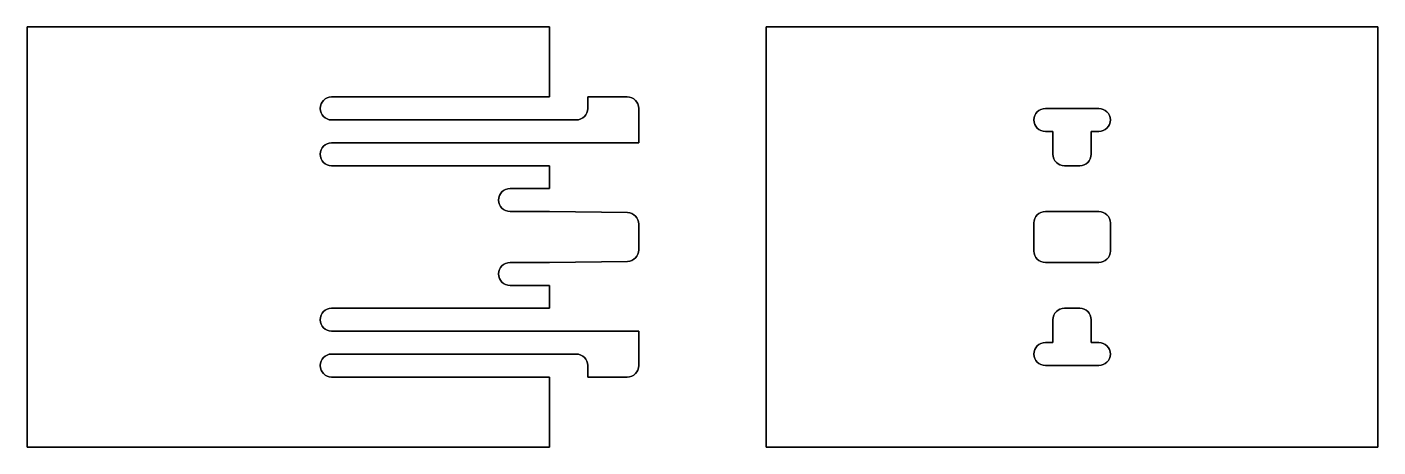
# Model space of a CAD drawing. Extents: x 26 to 556, y -43 to 122.
import ezdxf

# ---------------------------------------------------------------- set-up
doc = ezdxf.new("R2010")
doc.units = 0
doc.layers.add('1', color=7, linetype='CONTINUOUS')

# ---------------------------------------------------------------- blocks, each defined once
blk = doc.blocks.new('*M0')
at = {"layer": '1', "color": 7, "linetype": 'CONTINUOUS'}
for p, q in [((205, 0, -15), (0, 0, -15)), ((0, 0), (0, 0, -15)), ((0, 0), (205, 0)), ((0, 0, -15), (0, -165, -15)), ((0, -165), (0, 0)), ((205, -27.5, -15), (205, 0, -15)), ((205, 0), (205, 0, -15)), ((205, 0), (205, -27.5)), ((119.5, -27.5), (119.5, -27.5, -15)), ((119.5, -27.5), (119.5, -27.5, -15)), ((119.5, -27.5, -15), (205, -27.5, -15)), ((205, -27.5), (119.5, -27.5)), ((205, -27.5), (205, -27.5, -15)), ((235.5, -27.5, -15), (220, -27.5, -15)), ((220, -27.5), (220, -27.5, -15)), ((220, -27.5), (235.5, -27.5)), ((220, -27.5, -15), (220, -32, -15)), ((220, -32), (220, -27.5)), ((235.5, -27.5), (235.5, -27.5, -15)), ((115, -32), (115, -32, -15)), ((215.5, -36.5, -15), (119.5, -36.5, -15)), ((119.5, -36.5), (119.5, -36.5, -15)), ((119.5, -36.5), (215.5, -36.5)), ((215.5, -36.5), (215.5, -36.5, -15)), ((220, -32), (220, -32, -15)), ((240, -45.5, -15), (240, -32, -15)), ((240, -32), (240, -32, -15)), ((240, -32), (240, -45.5)), ((119.5, -45.5), (119.5, -45.5, -15)), ((119.5, -45.5), (119.5, -45.5, -15)), ((119.5, -45.5, -15), (240, -45.5, -15)), ((240, -45.5), (119.5, -45.5)), ((240, -45.5), (240, -45.5, -15)), ((115, -50), (115, -50, -15)), ((205, -54.5, -15), (119.5, -54.5, -15)), ((119.5, -54.5), (119.5, -54.5, -15)), ((119.5, -54.5), (205, -54.5)), ((205, -63.5, -15), (205, -54.5, -15)), ((205, -54.5), (205, -54.5, -15)), ((205, -54.5), (205, -63.5)), ((189.5, -63.5), (189.5, -63.5, -15)), ((189.5, -63.5), (189.5, -63.5, -15)), ((189.5, -63.5, -15), (205, -63.5, -15)), ((205, -63.5), (189.5, -63.5)), ((205, -63.5), (205, -63.5, -15)), ((185, -68), (185, -68, -15)), ((204.96786, -72.5, -15), (189.5, -72.5, -15)), ((189.5, -72.5), (189.5, -72.5, -15)), ((189.5, -72.5), (204.96786, -72.5)), ((204.96786, -72.5), (204.96786, -72.5, -15)), ((235.56428, -72.93663, -15), (205.03214, -72.50046, -15)), ((205.03214, -72.50046), (205.03214, -72.50046, -15)), ((205.03214, -72.50046), (235.56428, -72.93663)), ((235.56428, -72.93663), (235.56428, -72.93663, -15)), ((240, -87.56383, -15), (240, -77.43617, -15)), ((240, -77.43617), (240, -77.43617, -15)), ((240, -77.43617), (240, -87.56383)), ((240, -87.56383), (240, -87.56383, -15)), ((189.5, -92.5), (189.5, -92.5, -15)), ((189.5, -92.5), (189.5, -92.5, -15)), ((189.5, -92.5, -15), (204.96786, -92.5, -15)), ((204.96786, -92.5), (189.5, -92.5)), ((204.96786, -92.5), (204.96786, -92.5, -15)), ((205.03214, -92.49954, -15), (235.56428, -92.06337, -15)), ((235.56428, -92.06337), (205.03214, -92.49954)), ((205.03214, -92.49954), (205.03214, -92.49954, -15)), ((235.56428, -92.06337), (235.56428, -92.06337, -15)), ((185, -97), (185, -97, -15)), ((205, -101.5, -15), (189.5, -101.5, -15)), ((189.5, -101.5), (189.5, -101.5, -15)), ((189.5, -101.5), (205, -101.5)), ((205, -110.5, -15), (205, -101.5, -15)), ((205, -101.5), (205, -101.5, -15)), ((205, -101.5), (205, -110.5)), ((119.5, -110.5), (119.5, -110.5, -15)), ((119.5, -110.5), (119.5, -110.5, -15)), ((119.5, -110.5, -15), (205, -110.5, -15)), ((205, -110.5), (119.5, -110.5)), ((205, -110.5), (205, -110.5, -15)), ((115, -115), (115, -115, -15)), ((240, -119.5, -15), (119.5, -119.5, -15)), ((119.5, -119.5), (119.5, -119.5, -15)), ((119.5, -119.5), (240, -119.5)), ((240, -133, -15), (240, -119.5, -15)), ((240, -119.5), (240, -119.5, -15)), ((240, -119.5), (240, -133)), ((119.5, -128.5), (119.5, -128.5, -15)), ((119.5, -128.5), (119.5, -128.5, -15)), ((119.5, -128.5, -15), (215.5, -128.5, -15)), ((215.5, -128.5), (119.5, -128.5)), ((215.5, -128.5), (215.5, -128.5, -15)), ((115, -133), (115, -133, -15)), ((205, -137.5, -15), (119.5, -137.5, -15)), ((119.5, -137.5), (119.5, -137.5, -15)), ((119.5, -137.5), (205, -137.5)), ((205, -165, -15), (205, -137.5, -15)), ((205, -137.5), (205, -137.5, -15)), ((205, -137.5), (205, -165)), ((220, -133), (220, -133, -15)), ((220, -133, -15), (220, -137.5, -15)), ((220, -137.5), (220, -133)), ((220, -137.5), (220, -137.5, -15)), ((220, -137.5, -15), (235.5, -137.5, -15)), ((235.5, -137.5), (220, -137.5)), ((235.5, -137.5), (235.5, -137.5, -15)), ((240, -133), (240, -133, -15)), ((0, -165), (0, -165, -15)), ((0, -165, -15), (205, -165, -15)), ((205, -165), (0, -165)), ((205, -165), (205, -165, -15))]:
    blk.add_line(p, q, dxfattribs=at)
at = {"layer": '1', "color": 7, "linetype": 'CONTINUOUS', "extrusion": (0, 0, -1)}
for centre, start, end in [((-119.5, -32, 15), 270, 90), ((-235.5, -32), 90, 180), ((-215.5, -32, 15), 180, 270), ((-119.5, -50, 15), 270, 90), ((-189.5, -68, 15), 270, 90), ((-204.96786, -77), 90, 90.8184555), ((-235.5, -77.43617), 90.8184556, 180), ((-235.5, -87.56383), 180, 269.1815444), ((-189.5, -97, 15), 270, 90), ((-204.96786, -88), 269.1815445, 270), ((-119.5, -115, 15), 270, 90), ((-119.5, -133, 15), 270, 90), ((-215.5, -133, 15), 90, 180), ((-235.5, -133), 180, 270)]:
    blk.add_arc(centre, 4.5, start, end, dxfattribs=at)
at = {"layer": '1', "color": 7, "linetype": 'CONTINUOUS'}
for centre, start, end in [((119.5, -32), 90, 270), ((235.5, -32, -15), 0, 90), ((215.5, -32), 270, 360), ((119.5, -50), 90, 270), ((189.5, -68), 90, 270), ((204.96786, -77, -15), 89.1815445, 90), ((235.5, -77.43617, -15), 0, 89.1815444), ((235.5, -87.56383, -15), 270.8184556, 360), ((189.5, -97), 90, 270), ((204.96786, -88, -15), 270, 270.8184555), ((119.5, -115), 90, 270), ((119.5, -133), 90, 270), ((215.5, -133), 0, 90), ((235.5, -133, -15), 270, 360)]:
    blk.add_arc(centre, 4.5, start, end, dxfattribs=at)
blk = doc.blocks.new('*M1')
at = {"layer": '1', "color": 7, "linetype": 'CONTINUOUS'}
for p, q in [((-300, 165, -15), (-540, 165, -15)), ((-540, 165), (-540, 165, -15)), ((-540, 165), (-300, 165)), ((-540, 165, -15), (-540, 0, -15)), ((-540, 0), (-540, 165)), ((-300, 0, -15), (-300, 165, -15)), ((-300, 165), (-300, 165, -15)), ((-300, 165), (-300, 0)), ((-430.5, 133), (-430.5, 133, -15)), ((-430.5, 133), (-430.5, 133, -15)), ((-430.5, 133, -15), (-409.5, 133, -15)), ((-409.5, 133), (-430.5, 133)), ((-409.5, 133), (-409.5, 133, -15)), ((-435, 128.5), (-435, 128.5, -15)), ((-405, 128.5), (-405, 128.5, -15)), ((-427.5, 124, -15), (-430.5, 124, -15)), ((-430.5, 124), (-430.5, 124, -15)), ((-430.5, 124), (-427.5, 124)), ((-427.5, 115, -15), (-427.5, 124, -15)), ((-427.5, 124), (-427.5, 124, -15)), ((-427.5, 124), (-427.5, 115)), ((-412.5, 124, -15), (-412.5, 115, -15)), ((-412.5, 115), (-412.5, 124)), ((-412.5, 124), (-412.5, 124, -15)), ((-409.5, 124, -15), (-412.5, 124, -15)), ((-412.5, 124), (-409.5, 124)), ((-409.5, 124), (-409.5, 124, -15)), ((-409.5, 124), (-409.5, 124, -15)), ((-427.5, 115), (-427.5, 115, -15)), ((-412.5, 115), (-412.5, 115, -15)), ((-417, 110.5, -15), (-423, 110.5, -15)), ((-423, 110.5), (-423, 110.5, -15)), ((-423, 110.5), (-417, 110.5)), ((-417, 110.5), (-417, 110.5, -15)), ((-430.5, 92.5, -15), (-409.5, 92.5, -15)), ((-409.5, 92.5), (-430.5, 92.5)), ((-430.5, 92.5), (-430.5, 92.5, -15)), ((-409.5, 92.5), (-409.5, 92.5, -15)), ((-435, 77, -15), (-435, 88, -15)), ((-435, 88), (-435, 88, -15)), ((-435, 88), (-435, 77)), ((-405, 88), (-405, 88, -15)), ((-405, 88, -15), (-405, 77, -15)), ((-405, 77), (-405, 88)), ((-435, 77), (-435, 77, -15)), ((-405, 77), (-405, 77, -15)), ((-409.5, 72.5, -15), (-430.5, 72.5, -15)), ((-430.5, 72.5), (-430.5, 72.5, -15)), ((-430.5, 72.5), (-409.5, 72.5)), ((-409.5, 72.5), (-409.5, 72.5, -15)), ((-423, 54.5), (-423, 54.5, -15)), ((-423, 54.5, -15), (-417, 54.5, -15)), ((-417, 54.5), (-423, 54.5)), ((-417, 54.5), (-417, 54.5, -15)), ((-427.5, 41, -15), (-427.5, 50, -15)), ((-427.5, 50), (-427.5, 50, -15)), ((-427.5, 50), (-427.5, 41)), ((-412.5, 50), (-412.5, 50, -15)), ((-412.5, 50, -15), (-412.5, 41, -15)), ((-412.5, 41), (-412.5, 50)), ((-430.5, 41), (-430.5, 41, -15)), ((-430.5, 41), (-430.5, 41, -15)), ((-430.5, 41, -15), (-427.5, 41, -15)), ((-427.5, 41), (-430.5, 41)), ((-427.5, 41), (-427.5, 41, -15)), ((-412.5, 41, -15), (-409.5, 41, -15)), ((-409.5, 41), (-412.5, 41)), ((-412.5, 41), (-412.5, 41, -15)), ((-409.5, 41), (-409.5, 41, -15)), ((-435, 36.5), (-435, 36.5, -15)), ((-409.5, 32, -15), (-430.5, 32, -15)), ((-430.5, 32), (-430.5, 32, -15)), ((-430.5, 32), (-409.5, 32)), ((-409.5, 32), (-409.5, 32, -15)), ((-409.5, 32), (-409.5, 32, -15)), ((-405, 36.5), (-405, 36.5, -15)), ((-540, 0), (-540, 0, -15)), ((-540, 0, -15), (-300, 0, -15)), ((-300, 0), (-540, 0)), ((-300, 0), (-300, 0, -15))]:
    blk.add_line(p, q, dxfattribs=at)
at = {"layer": '1', "color": 7, "linetype": 'CONTINUOUS', "extrusion": (0, 0, -1)}
for centre, start, end in [((430.5, 128.5, 15), 270, 90), ((409.5, 128.5, 15), 90, 270), ((423, 115, 15), 270, 360), ((417, 115, 15), 180, 270), ((430.5, 88, 15), 0, 90), ((409.5, 88, 15), 90, 180), ((430.5, 77, 15), 270, 360), ((409.5, 77, 15), 180, 270), ((423, 50, 15), 0, 90), ((417, 50, 15), 90, 180), ((430.5, 36.5, 15), 270, 90), ((409.5, 36.5, 15), 90, 270)]:
    blk.add_arc(centre, 4.5, start, end, dxfattribs=at)
at = {"layer": '1', "color": 7, "linetype": 'CONTINUOUS'}
for centre, start, end in [((-430.5, 128.5), 90, 270), ((-409.5, 128.5), 270, 90), ((-423, 115), 180, 270), ((-417, 115), 270, 360), ((-430.5, 88), 90, 180), ((-409.5, 88), 360, 90), ((-430.5, 77), 180, 270), ((-409.5, 77), 270, 360), ((-423, 50), 90, 180), ((-417, 50), 360, 90), ((-430.5, 36.5), 90, 270), ((-409.5, 36.5), 270, 90)]:
    blk.add_arc(centre, 4.5, start, end, dxfattribs=at)

msp = doc.modelspace()

# ---------------------------------------------------------------- block references
at = {"layer": '1', "color": 7, "linetype": 'CONTINUOUS'}
for name, p in [('*M0', (25.81542, 121.73266, -0.12035)), ('*M1', (855.81542, -43.26734, -0.12035))]:
    msp.add_blockref(name, p, dxfattribs=at)

doc.saveas('drawing.dxf')
